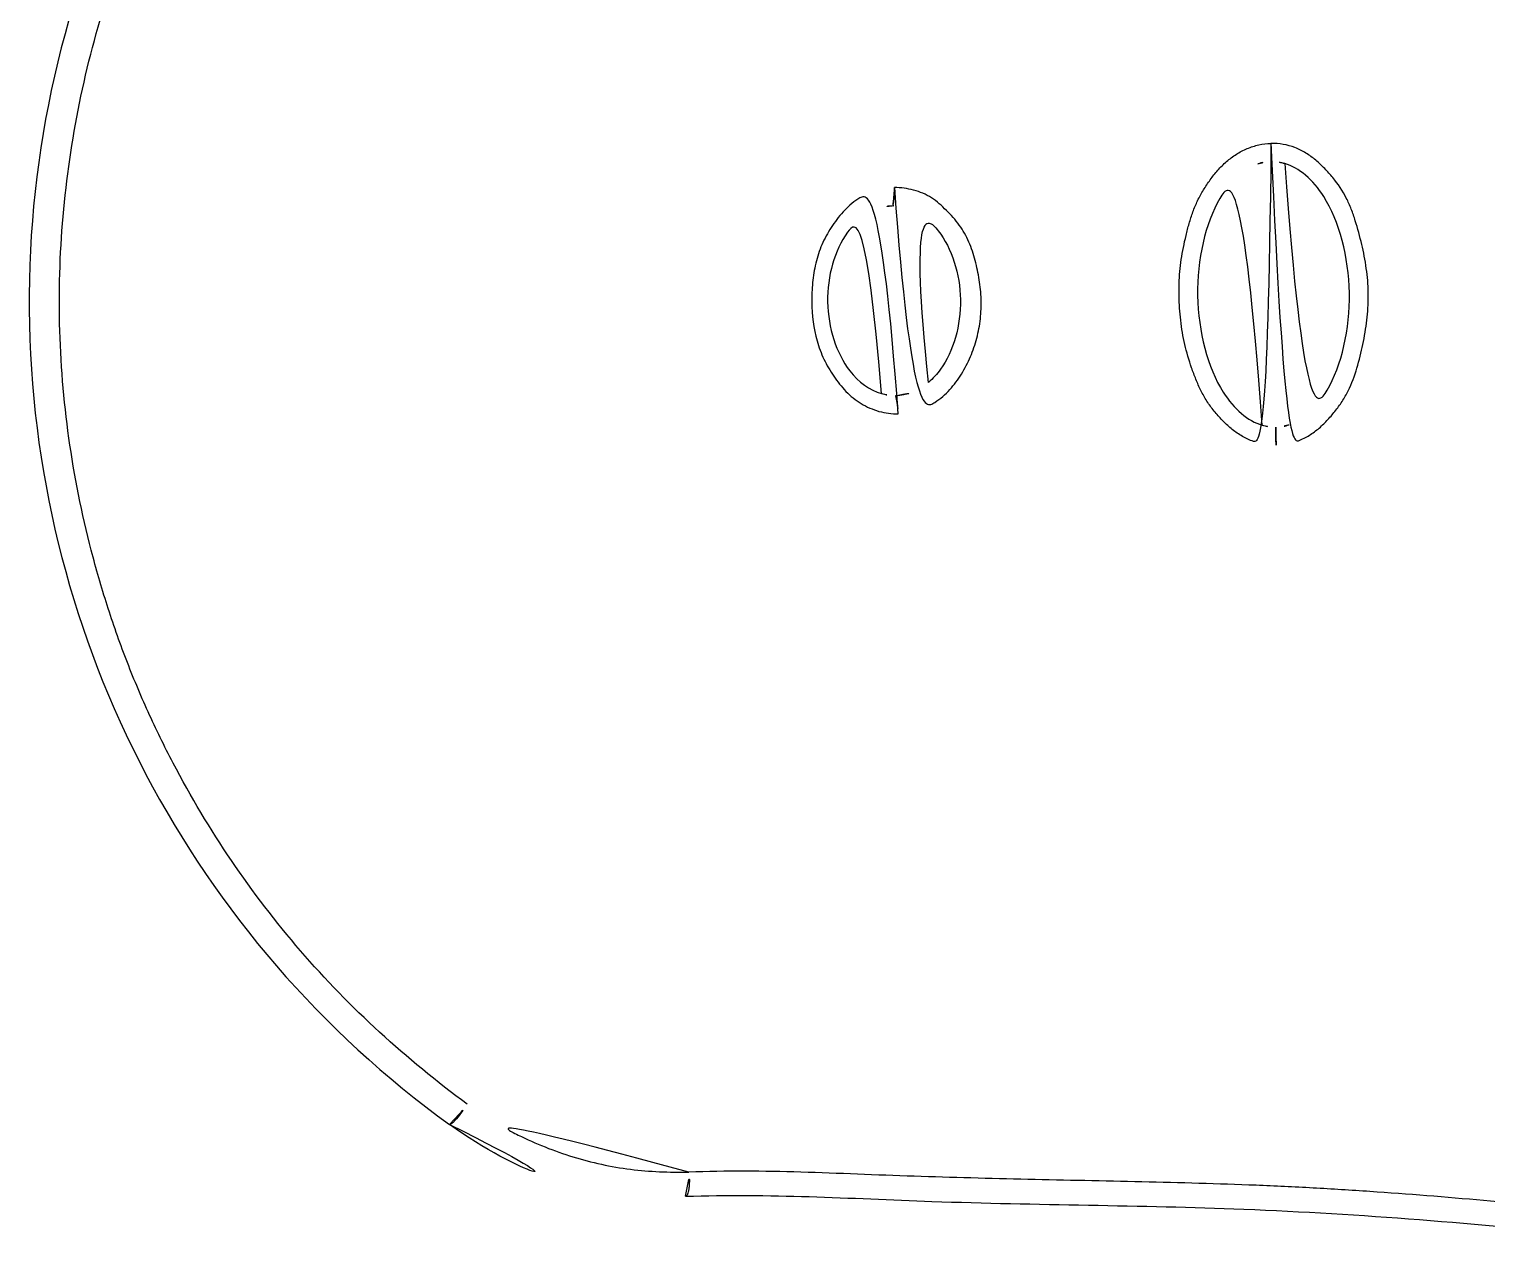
# Model space of a CAD drawing. Extents: x 16296684858 to 16296688009, y -37409618718 to -37409616409.
# Drawn here: x 16296685680.6 to 16296685757.4, y -37409616676.1 to -37409616612.5 of the extents above; entities that cross this region are included whole.
import ezdxf

# ---------------------------------------------------------------- set-up
doc = ezdxf.new("R2010")
doc.units = 0
doc.header["$LTSCALE"] = 10
doc.header["$MEASUREMENT"] = 0
doc.layers.get('0').update_dxf_attribs({"linetype": 'CONTINUOUS'})

msp = doc.modelspace()

# ---------------------------------------------------------------- linework, layer by layer
at = {"color": 7, "linetype": 'Continuous'}
for centre, radius, start, end in [((16296685734.10837, -37409616626.858414), 53.51, 128.46563513, 234.13442043), ((16296685726.122351, -37409616624.203194), 2.379472, 88.82862642, 90.7312344), ((16296685714.4753, -37409616654.014671), 20, 234.13442043, 272.05835812)]:
    msp.add_arc(centre, radius, start, end, dxfattribs=at)
for points, knots in [([(16296685703.684589, -37409616669.150543), (16296685702.083851, -37409616667.962044), (16296685698.986839, -37409616665.439552), (16296685694.81002, -37409616661.140511), (16296685691.16921, -37409616656.375511), (16296685688.597139, -37409616652.083473), (16296685686.83886, -37409616648.487999), (16296685685.67975, -37409616645.712219), (16296685684.682529, -37409616642.870453), (16296685683.56646, -37409616639.00843), (16296685682.57925, -37409616634.066689), (16296685682.08709, -37409616628.037437), (16296685682.307091, -37409616621.991783), (16296685683.217421, -37409616616.017532), (16296685684.79352, -37409616610.194023), (16296685687.025379, -37409616604.602661), (16296685689.87623, -37409616599.315941), (16296685693.300949, -37409616594.393692), (16296685697.275419, -37409616589.90889), (16296685700.252951, -37409616587.247231), (16296685701.79969, -37409616585.990181)], [0, 0, 0, 0, 0.062264567, 0.124479843, 0.18675051, 0.249137433, 0.280392363, 0.311687237, 0.343024191, 0.374394797, 0.437182555, 0.500037628, 0.562892093, 0.625684238, 0.688367008, 0.750896719, 0.813282305, 0.875548231, 0.937753655, 1, 1, 1, 1]), ([(16296685746.04151, -37409616618.536003), (16296685745.826811, -37409616618.540688), (16296685745.397051, -37409616618.590378), (16296685744.77953, -37409616618.78717), (16296685744.208281, -37409616619.091919), (16296685743.69062, -37409616619.479111), (16296685743.23241, -37409616619.934402), (16296685742.833941, -37409616620.441971), (16296685742.48037, -37409616620.980888), (16296685742.1674, -37409616621.544281), (16296685741.91787, -37409616622.138481), (16296685741.72366, -37409616622.752983), (16296685741.56358, -37409616623.377831), (16296685741.37459, -37409616624.215492), (16296685741.207809, -37409616625.277786), (16296685741.181549, -37409616626.567497), (16296685741.266569, -37409616627.853203), (16296685741.47628, -37409616629.126213), (16296685741.77947, -37409616630.157944), (16296685742.08168, -37409616630.962349), (16296685742.34123, -37409616631.552551), (16296685742.65477, -37409616632.116096), (16296685743.035509, -37409616632.636864), (16296685743.464331, -37409616633.118927), (16296685743.933029, -37409616633.563004), (16296685744.458561, -37409616633.940987), (16296685745.229759, -37409616634.320068), (16296685745.88294, -37409616634.446213), (16296685746.310659, -37409616634.432098)], [0, 0, 0, 0, 0.031270327, 0.062545387, 0.09382591, 0.125106697, 0.15635488, 0.187599182, 0.218899357, 0.250137738, 0.281306224, 0.312558803, 0.343898904, 0.375205593, 0.437603281, 0.500064432, 0.562619048, 0.625038304, 0.687514788, 0.718838988, 0.750135654, 0.781321016, 0.81253534, 0.843863275, 0.875168367, 0.906391098, 0.937685021, 1, 1, 1, 1]), ([(16296685746.04151, -37409616618.535988), (16296685746.468519, -37409616618.526123), (16296685747.12154, -37409616618.639664), (16296685747.891491, -37409616619.023064), (16296685748.40852, -37409616619.411217), (16296685748.879471, -37409616619.851532), (16296685749.456141, -37409616620.487923), (16296685749.938589, -37409616621.207527), (16296685750.28347, -37409616621.995087), (16296685750.556681, -37409616622.809822), (16296685750.842199, -37409616623.845596), (16296685751.08824, -37409616625.11161), (16296685751.20018, -37409616626.398643), (16296685751.13052, -37409616627.688393), (16296685750.93503, -37409616628.963173), (16296685750.639259, -37409616630.217567), (16296685750.28764, -37409616631.236427), (16296685749.886351, -37409616631.997704), (16296685749.51787, -37409616632.52755), (16296685749.10535, -37409616633.022842), (16296685748.65436, -37409616633.48407), (16296685748.143749, -37409616633.881393), (16296685747.384609, -37409616634.284103), (16296685746.737789, -37409616634.425278), (16296685746.310659, -37409616634.432098)], [0, 0, 0, 0, 0.062221665, 0.093477656, 0.124743036, 0.156019216, 0.187293329, 0.249758592, 0.28103809, 0.312317907, 0.374869213, 0.437421958, 0.49997231, 0.562523293, 0.625083066, 0.687629319, 0.750138916, 0.781419404, 0.812688611, 0.843968106, 0.875240763, 0.90650706, 0.937769332, 1, 1, 1, 1]), ([(16296685746.05525, -37409616619.485161), (16296685746.05677, -37409616619.485138), (16296685746.05345, -37409616619.475517), (16296685746.056641, -37409616619.465523), (16296685746.05464, -37409616619.441299), (16296685746.055111, -37409616619.411263), (16296685746.05434, -37409616619.371689), (16296685746.0536, -37409616619.303932), (16296685746.052059, -37409616619.20137), (16296685746.04999, -37409616619.060013), (16296685746.04744, -37409616618.897743), (16296685746.04459, -37409616618.720734), (16296685746.042561, -37409616618.598427), (16296685746.04151, -37409616618.535988)], [0, 0, 0, 0, 0.004785757, 0.019015609, 0.042523694, 0.075141593, 0.116638955, 0.166571119, 0.289774965, 0.440503472, 0.613473556, 0.802629056, 1, 1, 1, 1]), ([(16296685746.765301, -37409616619.589706), (16296685747.52466, -37409616619.820557), (16296685749.2836, -37409616621.289078), (16296685750.643881, -37409616626.408401), (16296685749.45771, -37409616631.570763), (16296685747.74955, -37409616633.097992), (16296685746.99848, -37409616633.354446)], [0, 0, 0, 0, 0.206754291, 0.500005491, 0.793256692, 1, 1, 1, 1]), ([(16296685745.582199, -37409616633.378464), (16296685744.822849, -37409616633.147598), (16296685743.063919, -37409616631.679077), (16296685741.70365, -37409616626.559776), (16296685742.889811, -37409616621.397423), (16296685744.59796, -37409616619.870193), (16296685745.34902, -37409616619.613739)], [0, 0, 0, 0, 0.20675287, 0.500005335, 0.7932578, 1, 1, 1, 1]), ([(16296685726.39843, -37409616632.782227), (16296685726.05735, -37409616632.78624), (16296685725.37019, -37409616632.692543), (16296685724.420401, -37409616632.277153), (16296685723.748871, -37409616631.731552), (16296685723.3001, -37409616631.212189), (16296685722.89374, -37409616630.658081), (16296685722.455299, -37409616629.915031), (16296685721.97887, -37409616628.620491), (16296685721.80957, -37409616627.238693), (16296685721.866461, -37409616625.86438), (16296685722.027161, -37409616624.842407), (16296685722.347071, -37409616623.855927), (16296685722.847349, -37409616622.95079), (16296685723.463051, -37409616622.121147), (16296685724.47883, -37409616621.199219), (16296685725.520889, -37409616620.874382), (16296685726.19655, -37409616620.859047)], [0, 0, 0, 0, 0.062274968, 0.124608733, 0.187051081, 0.218377839, 0.249778714, 0.312439734, 0.375150742, 0.500440759, 0.563202169, 0.626072989, 0.688735656, 0.751443235, 0.814075833, 0.876611093, 1, 1, 1, 1]), ([(16296685726.19655, -37409616620.859047), (16296685726.19809, -37409616620.982727), (16296685726.196011, -37409616621.210587), (16296685726.179741, -37409616621.478912), (16296685726.158291, -37409616621.651459), (16296685726.139299, -37409616621.740997), (16296685726.123329, -37409616621.795242), (16296685726.101801, -37409616621.823288), (16296685726.09198, -37409616621.823448)], [0, 0, 0, 0, 0.377546264, 0.695737285, 0.818116772, 0.910398041, 0.970043087, 1, 1, 1, 1]), ([(16296685726.19655, -37409616620.859039), (16296685726.537781, -37409616620.854401), (16296685727.05348, -37409616620.9291), (16296685727.70262, -37409616621.145523), (16296685728.15933, -37409616621.385513), (16296685728.564819, -37409616621.703644), (16296685729.062889, -37409616622.174393), (16296685729.65099, -37409616622.806328), (16296685730.149229, -37409616623.718338), (16296685730.473379, -37409616624.700279), (16296685730.68092, -37409616625.712547), (16296685730.79254, -37409616626.741074), (16296685730.75218, -37409616627.776367), (16296685730.56152, -37409616628.794258), (16296685730.22583, -37409616629.773308), (16296685729.758249, -37409616630.696091), (16296685729.140881, -37409616631.528183), (16296685728.11212, -37409616632.434036), (16296685727.0748, -37409616632.768867), (16296685726.398439, -37409616632.782227)], [0, 0, 0, 0, 0.062257598, 0.093547847, 0.124633271, 0.155810362, 0.187230938, 0.249728377, 0.312313865, 0.375040188, 0.437806694, 0.500553033, 0.563320137, 0.626086222, 0.688815705, 0.751516751, 0.814149735, 0.87658578, 1, 1, 1, 1]), ([(16296685727.995741, -37409616631.121384), (16296685728.226311, -37409616630.926933), (16296685729.199409, -37409616629.873657), (16296685730.08877, -37409616626.756439), (16296685728.828131, -37409616622.844978), (16296685727.02319, -37409616621.841614), (16296685726.171, -37409616621.824211)], [0, 0, 0, 0, 0.088945185, 0.403787843, 0.718630502, 1, 1, 1, 1]), ([(16296685725.51359, -37409616631.714668), (16296685724.8969, -37409616631.530563), (16296685723.42268, -37409616630.482513), (16296685722.264481, -37409616626.888924), (16296685723.3006, -37409616623.257309), (16296685724.739349, -37409616622.159988), (16296685725.350121, -37409616621.955353)], [0, 0, 0, 0, 0.198489596, 0.499904288, 0.80131898, 1, 1, 1, 1]), ([(16296685726.26128, -37409616631.821892), (16296685726.27109, -37409616631.821716), (16296685726.29356, -37409616631.848984), (16296685726.311331, -37409616631.902618), (16296685726.33334, -37409616631.991379), (16296685726.36062, -37409616632.163094), (16296685726.385981, -37409616632.430763), (16296685726.395769, -37409616632.658501), (16296685726.39843, -37409616632.782227)], [0, 0, 0, 0, 0.029937129, 0.089534074, 0.18171481, 0.304011624, 0.622309873, 1, 1, 1, 1]), ([(16296685746.310659, -37409616634.432098), (16296685746.309589, -37409616634.369667), (16296685746.30748, -37409616634.247421), (16296685746.30434, -37409616634.070503), (16296685746.301399, -37409616633.908287), (16296685746.298691, -37409616633.76696), (16296685746.296749, -37409616633.664368), (16296685746.2952, -37409616633.596573), (16296685746.29463, -37409616633.556953), (16296685746.29314, -37409616633.526932), (16296685746.294319, -37409616633.50264), (16296685746.290791, -37409616633.492752), (16296685746.293791, -37409616633.483002), (16296685746.292271, -37409616633.483032)], [0, 0, 0, 0, 0.197343649, 0.386390475, 0.559269757, 0.709985467, 0.833268956, 0.88325982, 0.924794116, 0.957432881, 0.980962039, 0.995208071, 1, 1, 1, 1]), ([(16296685702.75758, -37409616670.222519), (16296685702.769871, -37409616670.231407), (16296685702.824341, -37409616670.209991), (16296685702.89328, -37409616670.152977), (16296685703.00111, -37409616670.050423), (16296685703.179489, -37409616669.850868), (16296685703.41675, -37409616669.549377), (16296685703.59775, -37409616669.287529), (16296685703.684589, -37409616669.150543)], [0, 0, 0, 0, 0.031684812, 0.098599843, 0.201436644, 0.334955561, 0.661155818, 1, 1, 1, 1]), ([(16296685715.369579, -37409616672.724342), (16296685714.3402, -37409616672.738586), (16296685712.270121, -37409616672.671623), (16296685709.224991, -37409616671.999046), (16296685706.325529, -37409616670.840134), (16296685704.513241, -37409616669.784554), (16296685703.684589, -37409616669.150543)], [0, 0, 0, 0, 0.248443819, 0.497728337, 0.748203438, 1, 1, 1, 1]), ([(16296685715.19375, -37409616674.001762), (16296685715.21335, -37409616674.00106), (16296685715.259109, -37409616673.967873), (16296685715.299931, -37409616673.882332), (16296685715.338131, -37409616673.755524), (16296685715.366341, -37409616673.590118), (16296685715.385241, -37409616673.394188), (16296685715.395029, -37409616673.101936), (16296685715.38485, -37409616672.875893), (16296685715.36957, -37409616672.724342)], [0, 0, 0, 0, 0.044201306, 0.113689559, 0.213512521, 0.341278521, 0.491366691, 0.656744206, 1, 1, 1, 1]), ([(16296685763.203951, -37409616674.795883), (16296685761.21982, -37409616674.587059), (16296685757.240931, -37409616674.206551), (16296685752.257509, -37409616673.806664), (16296685748.258499, -37409616673.555511), (16296685744.25235, -37409616673.365318), (16296685740.24305, -37409616673.261833), (16296685736.234989, -37409616673.177353), (16296685733.232149, -37409616673.108856), (16296685730.23312, -37409616673.037697), (16296685727.23951, -37409616672.953247), (16296685724.25415, -37409616672.835251), (16296685721.279461, -37409616672.717293), (16296685718.318171, -37409616672.66008), (16296685716.349689, -37409616672.694687), (16296685715.369579, -37409616672.724342)], [0, 0, 0, 0, 0.12495096, 0.250320328, 0.313092656, 0.375891602, 0.501494402, 0.564258521, 0.626972206, 0.689608585, 0.752138944, 0.814531693, 0.876723553, 0.938588757, 1, 1, 1, 1]), ([(16296685715.19371, -37409616674.001762), (16296685719.55155, -37409616673.845108), (16296685729.450399, -37409616674.460693), (16296685745.35898, -37409616674.464737), (16296685756.940109, -37409616675.439873), (16296685763.19042, -37409616676.083099)], [0, 0, 0, 0, 0.267018166, 0.610318577, 1, 1, 1, 1])]:
    msp.add_open_spline(points, degree=3, knots=knots, dxfattribs=at)
for points in [[(16296685745.34902, -37409616619.613739), (16296685745.581329, -37409616619.534416), (16296685745.817921, -37409616619.490967), (16296685746.05526, -37409616619.485771)], [(16296685746.765301, -37409616619.589706), (16296685746.530479, -37409616619.518333), (16296685746.292589, -37409616619.482933), (16296685746.05526, -37409616619.485771)], [(16296685726.09199, -37409616621.823914), (16296685725.84211, -37409616621.82917), (16296685725.593019, -37409616621.87397), (16296685725.350121, -37409616621.955353)], [(16296685725.51359, -37409616631.714668), (16296685725.75967, -37409616631.788139), (16296685726.01075, -37409616631.824661), (16296685726.261271, -37409616631.821457)], [(16296685726.261271, -37409616631.821457), (16296685726.87019, -37409616631.808617), (16296685727.474409, -37409616631.561043), (16296685727.995741, -37409616631.121384)], [(16296685745.582199, -37409616633.378464), (16296685745.81703, -37409616633.449837), (16296685746.05492, -37409616633.485237), (16296685746.292259, -37409616633.482407)], [(16296685746.99848, -37409616633.354446), (16296685746.76618, -37409616633.433762), (16296685746.529591, -37409616633.477203), (16296685746.292259, -37409616633.482407)]]:
    msp.add_open_spline(points, degree=3, dxfattribs=at)

doc.saveas('drawing.dxf')
